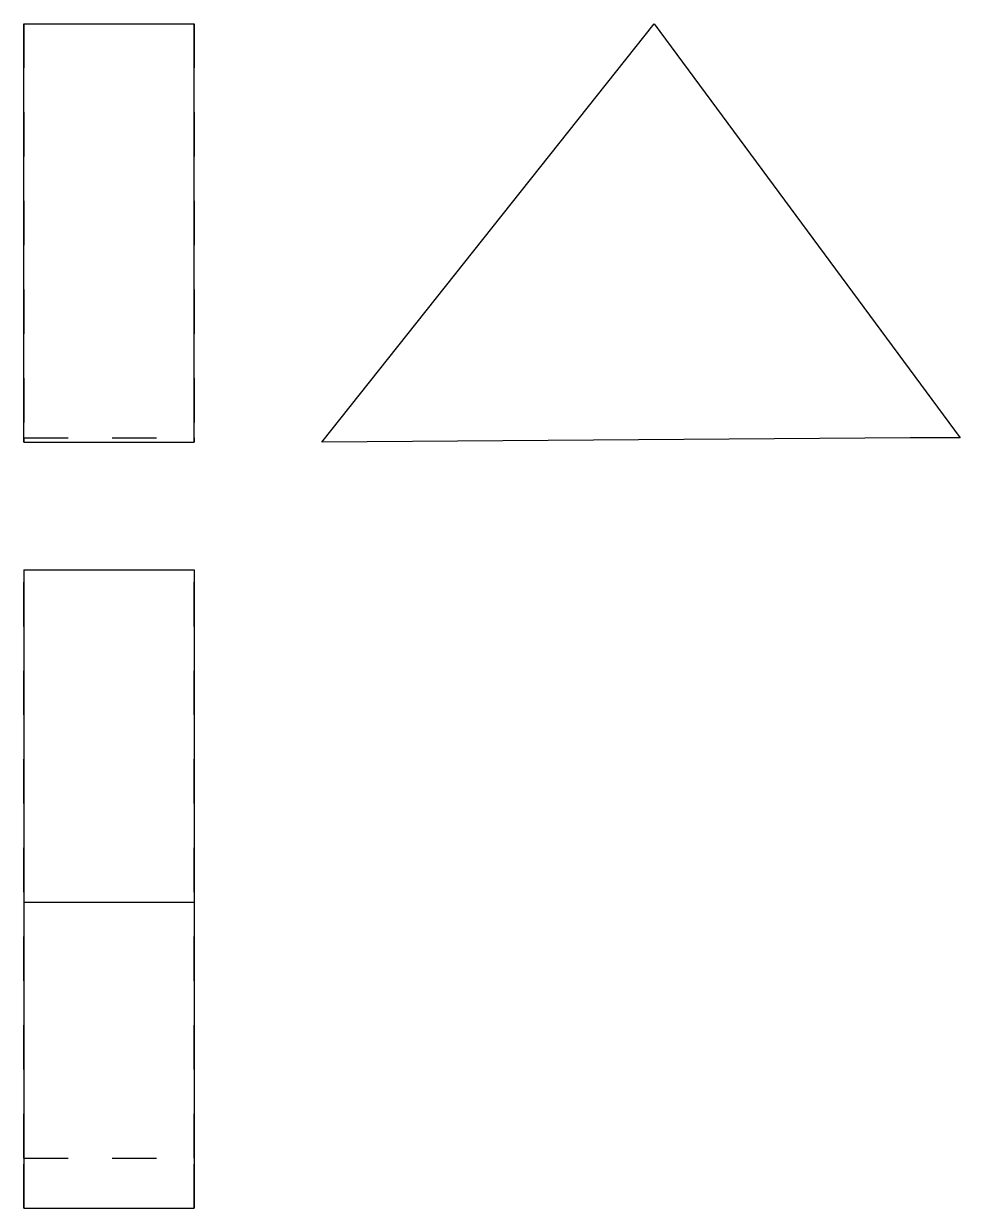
# Model space of a CAD drawing. Extents: x 0 to 2.11, y 0 to 2.67.
import ezdxf

# ---------------------------------------------------------------- set-up
doc = ezdxf.new("R2010")
doc.units = 0
doc.linetypes.add('HIDDEN', pattern=[0.072039, 0.04805, -0.023989])
for name, color, linetype in [('FRONT', 7, 'CONTINUOUS'), ('FRONT_HID', 7, 'HIDDEN'), ('LEFT', 7, 'CONTINUOUS'), ('TOP', 7, 'CONTINUOUS'), ('TOP_HID', 7, 'HIDDEN')]:
    doc.layers.add(name, color=color, linetype=linetype)

msp = doc.modelspace()

# ---------------------------------------------------------------- linework, layer by layer
at = {"layer": 'FRONT'}
for p, q in [((0, 2.673848), (0.384923, 2.673848)), ((0, 1.728947), (0, 2.673848)), ((0.384923, 1.728947), (0.384923, 2.673848)), ((0, 1.728947), (0.384923, 1.728947))]:
    msp.add_line(p, q, dxfattribs=at)
at = {"layer": 'FRONT_HID', "linetype": 'HIDDEN'}
for p, q in [((0, 2.673848), (0, 1.738815)), ((0.384923, 2.673848), (0.384923, 1.738815)), ((0, 1.738815), (0.384923, 1.738815)), ((0, 1.738815), (0.384923, 1.738815)), ((0, 1.738815), (0, 1.728947)), ((0.384923, 1.738815), (0.384923, 1.728947))]:
    msp.add_line(p, q, dxfattribs=at)
at = {"layer": 'LEFT'}
for p, q in [((0.67308, 1.728947), (1.42308, 2.673848)), ((1.42308, 2.673848), (2.11387, 1.738815)), ((2.000383, 1.738815), (0.67308, 1.728947)), ((2.11387, 1.738815), (2.000383, 1.738815))]:
    msp.add_line(p, q, dxfattribs=at)
at = {"layer": 'TOP'}
for p, q in [((0, 1.440789), (0.384923, 1.440789)), ((0, 1.440789), (0, 0.690789)), ((0.384923, 1.440789), (0.384923, 0.690789)), ((0, 0.690789), (0.384923, 0.690789)), ((0, 0.690789), (0, 0)), ((0.384923, 0.690789), (0.384923, 0)), ((0, 0), (0.384923, 0))]:
    msp.add_line(p, q, dxfattribs=at)
at = {"layer": 'TOP_HID', "linetype": 'HIDDEN'}
for p, q in [((0, 0.113487), (0, 1.440789)), ((0.384923, 0.113487), (0.384923, 1.440789)), ((0, 0), (0, 0.113487)), ((0, 0.113487), (0.384923, 0.113487)), ((0.384923, 0), (0.384923, 0.113487))]:
    msp.add_line(p, q, dxfattribs=at)

doc.saveas('drawing.dxf')
